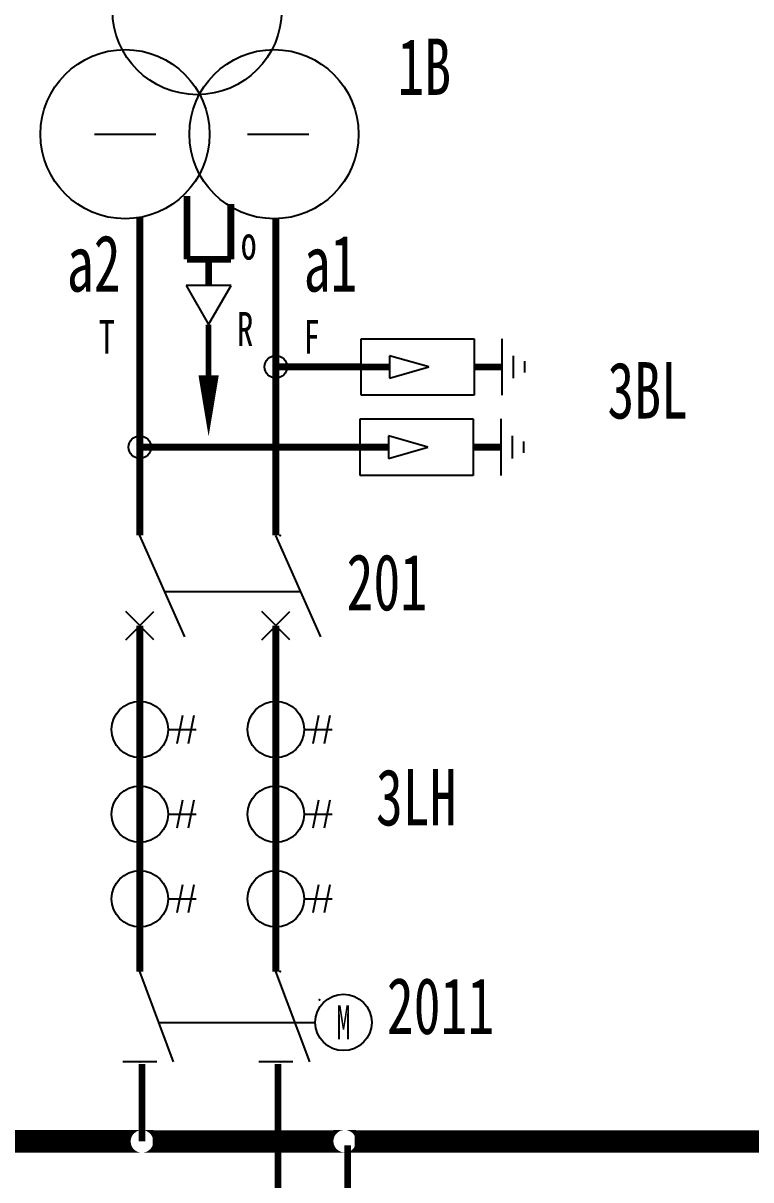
# Model space of a CAD drawing. Header units: millimetres. Extents: x 10667 to 23854, y -3427 to -2899.
# Drawn here: x 15303 to 15367.5, y -3145.1 to -3042.6 of the extents above; entities that cross this region are included whole.
import ezdxf
from ezdxf.enums import TextEntityAlignment as Align

# ---------------------------------------------------------------- set-up
doc = ezdxf.new("R2010")
doc.units = ezdxf.units.MM
doc.header["$LTSCALE"] = 10
doc.linetypes.add('DASHED', pattern=[11, 5, 0.5, 5, 0.5])
for name, color, linetype in [('BLOCK', 3, 'Continuous'), ('设    备', 3, 'Continuous'), ('设备编号', 2, 'Continuous'), ('连 接 线', 1, 'Continuous')]:
    doc.layers.add(name, color=color, linetype=linetype)
doc.styles.add('HZ', font='SimSun.ttf', dxfattribs={"width": 0.7})

# ---------------------------------------------------------------- blocks, each defined once
blk = doc.blocks.new('$LH')
at = {"color": 3}
for p, q in [((3.79, 1.25), (3.29, -1.25)), ((4.79, 1.25), (4.29, -1.25)), ((2.5, 0), (5, 0))]:
    blk.add_line(p, q, dxfattribs=at)
blk.add_circle((0, 0), 2.5, dxfattribs=at)
blk = doc.blocks.new('$JT')
at = {"color": 3}
blk.add_lwpolyline([(0, 0, 1.8, 0, 0), (0, 5.41, 0, 0, 0)], format="xyseb", dxfattribs=at)

msp = doc.modelspace()

# ---------------------------------------------------------------- linework, layer by layer
at = {"color": 3}
for centre in [(15318.42, -3041.41), (15312.03, -3052.41), (15325.24, -3052.41)]:
    msp.add_circle(centre, 7.5, dxfattribs=at)
at = {"layer": 'BLOCK'}
for p, q in [((15317.34, -3096.99), (15313.34, -3087.99)), ((15329.4, -3096.99), (15325.4, -3087.99)), ((15327.62, -3092.99), (15315.56, -3092.99)), ((15314.59, -3097.24), (15312.09, -3094.74)), ((15312.09, -3097.24), (15314.59, -3094.74)), ((15324.15, -3097.24), (15326.65, -3094.74)), ((15326.65, -3097.24), (15324.15, -3094.74))]:
    msp.add_line(p, q, dxfattribs=at)
for p in [(15313.34, -3087.99), (15325.78, -3087.99)]:
    msp.add_point(p, dxfattribs=at)
at = {"layer": '设    备', "color": 3}
for p, q in [((15332.97, -3070.55), (15342.97, -3070.55)), ((15332.97, -3075.55), (15332.97, -3070.55)), ((15342.97, -3070.55), (15342.97, -3075.55)), ((15345.47, -3075.55), (15345.47, -3070.55)), ((15338.97, -3073.05), (15335.47, -3072.05)), ((15335.47, -3072.05), (15335.47, -3074.05)), ((15346.47, -3074.05), (15346.47, -3072.05)), ((15347.47, -3073.55), (15347.47, -3072.55)), ((15335.47, -3074.05), (15338.97, -3073.05)), ((15342.97, -3075.55), (15332.97, -3075.55)), ((15332.89, -3077.66), (15342.89, -3077.66)), ((15332.89, -3082.66), (15332.89, -3077.66)), ((15342.89, -3077.66), (15342.89, -3082.66)), ((15345.39, -3082.66), (15345.39, -3077.66)), ((15338.89, -3080.16), (15335.39, -3079.16)), ((15335.39, -3079.16), (15335.39, -3081.16)), ((15346.39, -3081.16), (15346.39, -3079.16)), ((15347.39, -3080.66), (15347.39, -3079.66)), ((15335.39, -3081.16), (15338.89, -3080.16)), ((15342.89, -3082.66), (15332.89, -3082.66)), ((15315.03, -3131.16), (15328.9, -3131.16))]:
    msp.add_line(p, q, dxfattribs=at)
at = {"layer": '设    备'}
for p, q in [((15316.34, -3134.66), (15313.34, -3126.66)), ((15328.4, -3134.66), (15325.4, -3126.66)), ((15314.84, -3134.66), (15311.84, -3134.66)), ((15326.9, -3134.66), (15323.9, -3134.66))]:
    msp.add_line(p, q, dxfattribs=at)
at = {"layer": '设    备', "color": 3, "const_width": 0.6}
for points in [[(15335.47, -3073.05), (15332.97, -3073.05)], [(15342.97, -3073.05), (15345.47, -3073.05)], [(15335.39, -3080.16), (15332.89, -3080.16)], [(15342.89, -3080.16), (15345.39, -3080.16)]]:
    msp.add_lwpolyline(points, dxfattribs=at)
at = {"layer": '设    备'}
msp.add_circle((15331.4, -3131.16), 2.5, dxfattribs=at)
for p in [(15313.34, -3126.66), (15325.78, -3126.66), (15313.34, -3134.66), (15325.78, -3134.66)]:
    msp.add_point(p, dxfattribs=at)
at = {"layer": '设    备', "color": 4}
msp.add_point((15329.28, -3129.17), dxfattribs=at)
at = {"layer": '连 接 线', "color": 3}
for p, q in [((15309.31, -3052.41), (15314.75, -3052.41)), ((15322.9, -3052.41), (15328.34, -3052.41)), ((15317.44, -3065.82), (15319.44, -3069.29)), ((15321.44, -3065.82), (15317.44, -3065.82)), ((15319.44, -3069.29), (15321.44, -3065.82))]:
    msp.add_line(p, q, dxfattribs=at)
at = {"layer": '连 接 线'}
for points, const_width in [([(15317.53, -3057.89), (15317.53, -3063.5)], 0.6), ([(15321.41, -3058.61), (15321.41, -3063.5)], 0.6), ([(15313.34, -3059.8), (15313.34, -3069.01)], 0.6), ([(15325.4, -3059.91), (15325.4, -3087.99)], 0.6), ([(15317.53, -3063.5), (15321.41, -3063.5)], 0.6), ([(15319.44, -3063.5), (15319.44, -3065.82)], 0.6), ([(15313.34, -3069.01), (15313.34, -3087.99)], 0.6), ([(15325.4, -3069.56), (15325.4, -3070.97)], 0.6), ([(15325.4, -3073.04), (15332.96, -3073.04)], 0.6), ([(15313.34, -3080.16), (15332.88, -3080.16)], 0.6), ([(15313.34, -3095.99), (15313.34, -3126.66)], 0.6), ([(15325.4, -3095.99), (15325.4, -3126.66)], 0.6), ([(15313.53, -3134.84), (15313.53, -3141.72)], 0.6), ([(15325.59, -3134.84), (15325.59, -3152.71)], 0.6), ([(15271.43, -3141.72), (15312.53, -3141.71)], 2), ([(15314.49, -3141.72), (15330.51, -3141.72)], 2), ([(15332.38, -3141.72), (15417.69, -3141.72)], 2), ([(15331.77, -3142.06), (15331.77, -3182.81)], 0.6)]:
    msp.add_lwpolyline(points, dxfattribs=dict(at, const_width=const_width))
at = {"layer": '连 接 线', "color": 6, "linetype": 'DASHED', "ltscale": 0.5, "const_width": 0.5}
msp.add_lwpolyline([(15319.44, -3069.29), (15319.44, -3074.29)], dxfattribs=at)
at = {"layer": '连 接 线', "color": 3}
for centre in [(15325.4, -3073.04), (15313.34, -3080.16)]:
    msp.add_circle(centre, 1, dxfattribs=at)
at = {"layer": '连 接 线'}
for points in [[(15312.53, -3140.71), (15313.53, -3140.71), (15312.53, -3140.72), (15313.62, -3140.72)], [(15312.53, -3140.72), (15313.44, -3140.72), (15312.53, -3140.71), (15313.53, -3140.71)], [(15312.53, -3140.72), (15313.62, -3140.72), (15312.53, -3140.73), (15313.7, -3140.73)], [(15312.53, -3140.73), (15313.36, -3140.73), (15312.53, -3140.72), (15313.44, -3140.72)], [(15312.53, -3140.75), (15313.27, -3140.75), (15312.53, -3140.73), (15313.36, -3140.73)], [(15312.53, -3140.77), (15313.19, -3140.77), (15312.53, -3140.75), (15313.27, -3140.75)], [(15312.53, -3140.81), (15313.11, -3140.81), (15312.53, -3140.77), (15313.19, -3140.77)], [(15312.53, -3140.85), (15313.03, -3140.85), (15312.53, -3140.81), (15313.11, -3140.81)], [(15312.53, -3140.9), (15312.96, -3140.9), (15312.53, -3140.85), (15313.03, -3140.85)], [(15312.53, -3140.95), (15312.89, -3140.95), (15312.53, -3140.9), (15312.96, -3140.9)], [(15312.53, -3141.01), (15312.82, -3141.01), (15312.53, -3140.95), (15312.89, -3140.95)], [(15312.53, -3141.07), (15312.76, -3141.07), (15312.53, -3141.01), (15312.82, -3141.01)], [(15312.53, -3141.14), (15312.71, -3141.14), (15312.53, -3141.07), (15312.76, -3141.07)], [(15312.53, -3141.21), (15312.66, -3141.21), (15312.53, -3141.14), (15312.71, -3141.14)], [(15312.53, -3141.29), (15312.62, -3141.29), (15312.53, -3141.21), (15312.66, -3141.21)], [(15312.53, -3141.37), (15312.59, -3141.37), (15312.53, -3141.29), (15312.62, -3141.29)], [(15313.62, -3140.72), (15314.53, -3140.72), (15313.53, -3140.71), (15314.53, -3140.71)], [(15313.7, -3140.73), (15314.53, -3140.73), (15313.62, -3140.72), (15314.53, -3140.72)], [(15313.79, -3140.75), (15314.53, -3140.75), (15313.7, -3140.73), (15314.53, -3140.73)], [(15313.87, -3140.77), (15314.53, -3140.77), (15313.79, -3140.75), (15314.53, -3140.75)], [(15313.95, -3140.81), (15314.53, -3140.81), (15313.87, -3140.77), (15314.53, -3140.77)], [(15314.03, -3140.85), (15314.53, -3140.85), (15313.95, -3140.81), (15314.53, -3140.81)], [(15314.1, -3140.9), (15314.53, -3140.9), (15314.03, -3140.85), (15314.53, -3140.85)], [(15314.17, -3140.95), (15314.53, -3140.95), (15314.1, -3140.9), (15314.53, -3140.9)], [(15314.24, -3141.01), (15314.53, -3141.01), (15314.17, -3140.95), (15314.53, -3140.95)], [(15314.3, -3141.07), (15314.53, -3141.07), (15314.24, -3141.01), (15314.53, -3141.01)], [(15314.35, -3141.14), (15314.53, -3141.14), (15314.3, -3141.07), (15314.53, -3141.07)], [(15314.4, -3141.21), (15314.53, -3141.21), (15314.35, -3141.14), (15314.53, -3141.14)], [(15314.44, -3141.29), (15314.53, -3141.29), (15314.4, -3141.21), (15314.53, -3141.21)], [(15314.47, -3141.37), (15314.53, -3141.37), (15314.44, -3141.29), (15314.53, -3141.29)], [(15330.51, -3140.7), (15331.6, -3140.7), (15330.51, -3140.71), (15331.68, -3140.71)], [(15330.51, -3140.7), (15331.51, -3140.7), (15330.51, -3140.7), (15331.6, -3140.7)], [(15330.51, -3140.7), (15331.42, -3140.7), (15330.51, -3140.7), (15331.51, -3140.7)], [(15330.51, -3140.71), (15331.34, -3140.71), (15330.51, -3140.7), (15331.42, -3140.7)], [(15330.51, -3140.73), (15331.25, -3140.73), (15330.51, -3140.71), (15331.34, -3140.71)], [(15330.51, -3140.76), (15331.17, -3140.76), (15330.51, -3140.73), (15331.25, -3140.73)], [(15330.51, -3140.79), (15331.09, -3140.79), (15330.51, -3140.76), (15331.17, -3140.76)], [(15330.51, -3140.83), (15331.01, -3140.83), (15330.51, -3140.79), (15331.09, -3140.79)], [(15330.51, -3140.88), (15330.94, -3140.88), (15330.51, -3140.83), (15331.01, -3140.83)], [(15330.51, -3140.93), (15330.87, -3140.93), (15330.51, -3140.88), (15330.94, -3140.88)], [(15330.51, -3140.99), (15330.8, -3140.99), (15330.51, -3140.93), (15330.87, -3140.93)], [(15330.51, -3141.05), (15330.74, -3141.05), (15330.51, -3140.99), (15330.8, -3140.99)], [(15330.51, -3141.12), (15330.69, -3141.12), (15330.51, -3141.05), (15330.74, -3141.05)], [(15330.51, -3141.2), (15330.64, -3141.2), (15330.51, -3141.12), (15330.69, -3141.12)], [(15330.51, -3141.27), (15330.6, -3141.27), (15330.51, -3141.2), (15330.64, -3141.2)], [(15330.51, -3141.35), (15330.57, -3141.35), (15330.51, -3141.27), (15330.6, -3141.27)], [(15331.6, -3140.7), (15332.51, -3140.7), (15331.51, -3140.7), (15332.51, -3140.7)], [(15331.68, -3140.71), (15332.51, -3140.71), (15331.6, -3140.7), (15332.51, -3140.7)], [(15331.77, -3140.73), (15332.51, -3140.73), (15331.68, -3140.71), (15332.51, -3140.71)], [(15331.85, -3140.76), (15332.51, -3140.76), (15331.77, -3140.73), (15332.51, -3140.73)], [(15331.93, -3140.79), (15332.51, -3140.79), (15331.85, -3140.76), (15332.51, -3140.76)], [(15332.01, -3140.83), (15332.51, -3140.83), (15331.93, -3140.79), (15332.51, -3140.79)], [(15332.08, -3140.88), (15332.51, -3140.88), (15332.01, -3140.83), (15332.51, -3140.83)], [(15332.15, -3140.93), (15332.51, -3140.93), (15332.08, -3140.88), (15332.51, -3140.88)], [(15332.22, -3140.99), (15332.51, -3140.99), (15332.15, -3140.93), (15332.51, -3140.93)], [(15332.27, -3141.05), (15332.51, -3141.05), (15332.22, -3140.99), (15332.51, -3140.99)], [(15332.33, -3141.12), (15332.51, -3141.12), (15332.27, -3141.05), (15332.51, -3141.05)], [(15332.37, -3141.2), (15332.51, -3141.2), (15332.33, -3141.12), (15332.51, -3141.12)], [(15332.41, -3141.27), (15332.51, -3141.27), (15332.37, -3141.2), (15332.51, -3141.2)], [(15332.45, -3141.35), (15332.51, -3141.35), (15332.41, -3141.27), (15332.51, -3141.27)], [(15312.53, -3141.46), (15312.56, -3141.46), (15312.53, -3141.37), (15312.59, -3141.37)], [(15312.53, -3141.54), (15312.55, -3141.54), (15312.53, -3141.46), (15312.56, -3141.46)], [(15312.53, -3141.63), (15312.53, -3141.63), (15312.53, -3141.54), (15312.55, -3141.54)], [(15312.53, -3141.8), (15312.53, -3141.8), (15312.53, -3141.89), (15312.55, -3141.89)], [(15312.53, -3141.89), (15312.55, -3141.89), (15312.53, -3141.97), (15312.56, -3141.97)], [(15312.53, -3141.97), (15312.56, -3141.97), (15312.53, -3142.06), (15312.59, -3142.06)], [(15312.53, -3142.06), (15312.59, -3142.06), (15312.53, -3142.14), (15312.62, -3142.14)], [(15312.53, -3142.14), (15312.62, -3142.14), (15312.53, -3142.21), (15312.66, -3142.21)], [(15312.53, -3142.21), (15312.66, -3142.21), (15312.53, -3142.29), (15312.71, -3142.29)], [(15312.53, -3142.29), (15312.71, -3142.29), (15312.53, -3142.36), (15312.76, -3142.36)], [(15314.3, -3142.36), (15314.53, -3142.36), (15314.35, -3142.29), (15314.53, -3142.29)], [(15314.35, -3142.29), (15314.53, -3142.29), (15314.4, -3142.21), (15314.53, -3142.21)], [(15314.4, -3142.21), (15314.53, -3142.21), (15314.44, -3142.14), (15314.53, -3142.14)], [(15314.44, -3142.14), (15314.53, -3142.14), (15314.47, -3142.06), (15314.53, -3142.06)], [(15314.5, -3141.46), (15314.53, -3141.46), (15314.47, -3141.37), (15314.53, -3141.37)], [(15314.47, -3142.06), (15314.53, -3142.06), (15314.5, -3141.97), (15314.53, -3141.97)], [(15314.52, -3141.54), (15314.53, -3141.54), (15314.5, -3141.46), (15314.53, -3141.46)], [(15314.5, -3141.97), (15314.53, -3141.97), (15314.52, -3141.89), (15314.53, -3141.89)], [(15314.53, -3141.63), (15314.53, -3141.63), (15314.52, -3141.54), (15314.53, -3141.54)], [(15314.53, -3141.8), (15314.53, -3141.8), (15314.53, -3141.71)], [(15330.51, -3141.44), (15330.54, -3141.44), (15330.51, -3141.35), (15330.57, -3141.35)], [(15330.51, -3141.52), (15330.52, -3141.52), (15330.51, -3141.44), (15330.54, -3141.44)], [(15330.51, -3141.61), (15330.51, -3141.61), (15330.51, -3141.52), (15330.52, -3141.52)], [(15330.51, -3141.78), (15330.51, -3141.78), (15330.51, -3141.87), (15330.52, -3141.87)], [(15330.51, -3141.87), (15330.52, -3141.87), (15330.51, -3141.96), (15330.54, -3141.96)], [(15330.51, -3141.96), (15330.54, -3141.96), (15330.51, -3142.04), (15330.57, -3142.04)], [(15330.51, -3142.04), (15330.57, -3142.04), (15330.51, -3142.12), (15330.6, -3142.12)], [(15330.51, -3142.12), (15330.6, -3142.12), (15330.51, -3142.2), (15330.64, -3142.2)], [(15330.51, -3142.2), (15330.64, -3142.2), (15330.51, -3142.27), (15330.69, -3142.27)], [(15330.51, -3142.27), (15330.69, -3142.27), (15330.51, -3142.34), (15330.74, -3142.34)], [(15332.27, -3142.34), (15332.51, -3142.34), (15332.33, -3142.27), (15332.51, -3142.27)], [(15332.33, -3142.27), (15332.51, -3142.27), (15332.37, -3142.2), (15332.51, -3142.2)], [(15332.37, -3142.2), (15332.51, -3142.2), (15332.41, -3142.12), (15332.51, -3142.12)], [(15332.41, -3142.12), (15332.51, -3142.12), (15332.45, -3142.04), (15332.51, -3142.04)], [(15332.47, -3141.44), (15332.51, -3141.44), (15332.45, -3141.35), (15332.51, -3141.35)], [(15332.45, -3142.04), (15332.51, -3142.04), (15332.47, -3141.96), (15332.51, -3141.96)], [(15332.49, -3141.52), (15332.51, -3141.52), (15332.47, -3141.44), (15332.51, -3141.44)], [(15332.47, -3141.96), (15332.51, -3141.96), (15332.49, -3141.87), (15332.51, -3141.87)], [(15332.5, -3141.61), (15332.51, -3141.61), (15332.49, -3141.52), (15332.51, -3141.52)], [(15332.49, -3141.87), (15332.51, -3141.87), (15332.5, -3141.78), (15332.51, -3141.78)], [(15332.51, -3141.7), (15332.51, -3141.7), (15332.5, -3141.61), (15332.51, -3141.61)], [(15332.5, -3141.78), (15332.51, -3141.78), (15332.51, -3141.7)], [(15312.53, -3142.36), (15312.76, -3142.36), (15312.53, -3142.42), (15312.82, -3142.42)], [(15312.53, -3142.42), (15312.82, -3142.42), (15312.53, -3142.48), (15312.89, -3142.48)], [(15312.53, -3142.48), (15312.89, -3142.48), (15312.53, -3142.53), (15312.96, -3142.53)], [(15312.53, -3142.53), (15312.96, -3142.53), (15312.53, -3142.58), (15313.03, -3142.58)], [(15312.53, -3142.58), (15313.03, -3142.58), (15312.53, -3142.62), (15313.11, -3142.62)], [(15312.53, -3142.62), (15313.11, -3142.62), (15312.53, -3142.65), (15313.19, -3142.65)], [(15312.53, -3142.65), (15313.19, -3142.65), (15312.53, -3142.68), (15313.27, -3142.68)], [(15312.53, -3142.68), (15313.27, -3142.68), (15312.53, -3142.7), (15313.36, -3142.7)], [(15312.53, -3142.7), (15313.36, -3142.7), (15312.53, -3142.71), (15313.44, -3142.71)], [(15312.53, -3142.71), (15313.44, -3142.71), (15312.53, -3142.71), (15313.53, -3142.71)], [(15313.53, -3142.71), (15314.53, -3142.71), (15313.62, -3142.71), (15314.53, -3142.71)], [(15313.62, -3142.71), (15314.53, -3142.71), (15313.7, -3142.7), (15314.53, -3142.7)], [(15313.7, -3142.7), (15314.53, -3142.7), (15313.79, -3142.68), (15314.53, -3142.68)], [(15313.79, -3142.68), (15314.53, -3142.68), (15313.87, -3142.65), (15314.53, -3142.65)], [(15313.87, -3142.65), (15314.53, -3142.65), (15313.95, -3142.62), (15314.53, -3142.62)], [(15313.95, -3142.62), (15314.53, -3142.62), (15314.03, -3142.58), (15314.53, -3142.58)], [(15314.03, -3142.58), (15314.53, -3142.58), (15314.1, -3142.53), (15314.53, -3142.53)], [(15314.1, -3142.53), (15314.53, -3142.53), (15314.17, -3142.48), (15314.53, -3142.48)], [(15314.17, -3142.48), (15314.53, -3142.48), (15314.24, -3142.42), (15314.53, -3142.42)], [(15314.24, -3142.42), (15314.53, -3142.42), (15314.3, -3142.36), (15314.53, -3142.36)], [(15330.51, -3142.34), (15330.74, -3142.34), (15330.51, -3142.4), (15330.8, -3142.4)], [(15330.51, -3142.4), (15330.8, -3142.4), (15330.51, -3142.46), (15330.87, -3142.46)], [(15330.51, -3142.46), (15330.87, -3142.46), (15330.51, -3142.52), (15330.94, -3142.52)], [(15330.51, -3142.52), (15330.94, -3142.52), (15330.51, -3142.56), (15331.01, -3142.56)], [(15330.51, -3142.56), (15331.01, -3142.56), (15330.51, -3142.6), (15331.09, -3142.6)], [(15330.51, -3142.6), (15331.09, -3142.6), (15330.51, -3142.64), (15331.17, -3142.64)], [(15330.51, -3142.64), (15331.17, -3142.64), (15330.51, -3142.66), (15331.25, -3142.66)], [(15330.51, -3142.66), (15331.25, -3142.66), (15330.51, -3142.68), (15331.34, -3142.68)], [(15330.51, -3142.68), (15331.34, -3142.68), (15330.51, -3142.69), (15331.42, -3142.69)], [(15330.51, -3142.69), (15331.42, -3142.69), (15330.51, -3142.7), (15331.51, -3142.7)], [(15331.51, -3142.7), (15332.51, -3142.7), (15331.6, -3142.69), (15332.51, -3142.69)], [(15331.6, -3142.69), (15332.51, -3142.69), (15331.68, -3142.68), (15332.51, -3142.68)], [(15331.68, -3142.68), (15332.51, -3142.68), (15331.77, -3142.66), (15332.51, -3142.66)], [(15331.77, -3142.66), (15332.51, -3142.66), (15331.85, -3142.64), (15332.51, -3142.64)], [(15331.85, -3142.64), (15332.51, -3142.64), (15331.93, -3142.6), (15332.51, -3142.6)], [(15331.93, -3142.6), (15332.51, -3142.6), (15332.01, -3142.56), (15332.51, -3142.56)], [(15332.01, -3142.56), (15332.51, -3142.56), (15332.08, -3142.52), (15332.51, -3142.52)], [(15332.08, -3142.52), (15332.51, -3142.52), (15332.15, -3142.46), (15332.51, -3142.46)], [(15332.15, -3142.46), (15332.51, -3142.46), (15332.22, -3142.4), (15332.51, -3142.4)], [(15332.22, -3142.4), (15332.51, -3142.4), (15332.27, -3142.34), (15332.51, -3142.34)]]:
    msp.add_solid(points, dxfattribs=at)

# ---------------------------------------------------------------- block references
at = {"layer": '设    备'}
for p in [(15313.34, -3105.2), (15325.4, -3105.2), (15313.34, -3112.7), (15325.4, -3112.7), (15313.34, -3120.2), (15325.4, -3120.2)]:
    msp.add_blockref('$LH', p, dxfattribs=at)
at = {"layer": '连 接 线', "color": 3, "rotation": 180}
msp.add_blockref('$JT', (15319.44, -3073.79), dxfattribs=at)

# ---------------------------------------------------------------- texts
at = {"layer": '设    备', "style": 'HZ', "width": 0.62}
msp.add_text('M', height=3, dxfattribs=at).set_placement((15331.4, -3131.16), align=Align.MIDDLE)
at = {"layer": '设备编号', "color": 6, "style": 'HZ', "width": 0.7}
for s, height, p in [('1B', 5, (15336.18, -3048.93)), ('o', 3, (15322.28, -3063.53)), ('a2', 5, (15306.87, -3066.36)), ('a1', 5, (15327.87, -3066.36)), ('R', 3, (15321.97, -3071.18)), ('T', 3, (15309.71, -3071.88)), ('F', 3, (15327.87, -3071.88)), ('3BL', 5, (15354.8, -3077.62)), ('201', 5, (15331.67, -3094.63)), ('3LH', 5, (15334.28, -3113.7)), ('2011', 5, (15335.24, -3132.19))]:
    msp.add_text(s, height=height, dxfattribs=at).set_placement(p)

doc.saveas('drawing.dxf')
